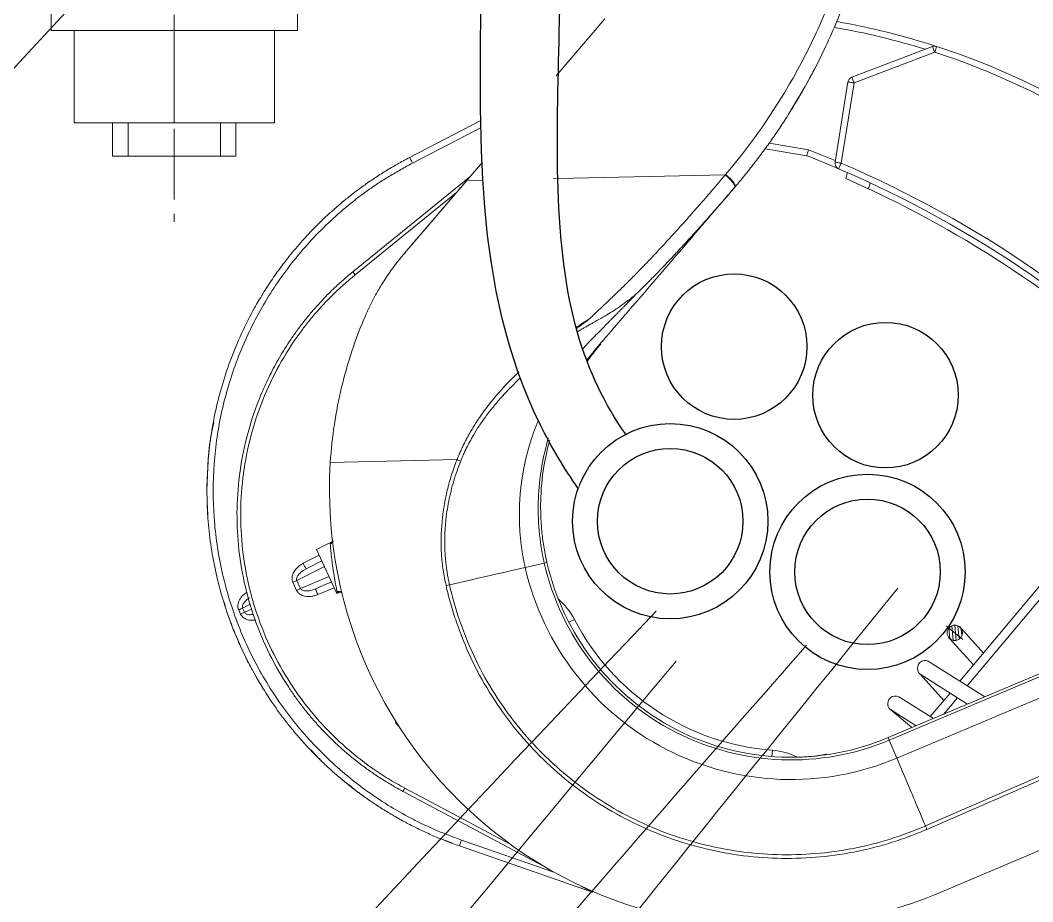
# Model space of a CAD drawing. Header units: millimetres. Extents: x 2174 to 9129, y 1758 to 2055.
# Drawn here: x 6692.28 to 6699.25, y 2020.04 to 2026.11 of the extents above; entities that cross this region are included whole.
import ezdxf

# ---------------------------------------------------------------- set-up
doc = ezdxf.new("R2010")
doc.units = ezdxf.units.MM
doc.set_wipeout_variables(frame=1)
doc.linetypes.add('CENTER2', pattern=[28.575, 19.05, -3.175, 3.175, -3.175])
doc.linetypes.add('gost5', pattern=[7, 5, -2, 0])
for name, color, linetype in [('Невидимая', 6, 'gost5'), ('тонкая', 4, 'Continuous'), ('штриховка', 6, 'Continuous')]:
    doc.layers.add(name, color=color, linetype=linetype)
doc.layers.add('обводка', color=5, linetype='Continuous', lineweight=50)
doc.layers.add('Оси', color=3, linetype='CENTER2', lineweight=25)

# ---------------------------------------------------------------- blocks, each defined once
blk = doc.blocks.new('A$C0333526B')
at = {"layer": 'обводка', "color": 0, "lineweight": 15, "ltscale": 0.5}
blk.add_line((-25.626, -27.697), (14.52, -71.026), dxfattribs=at)
blk = doc.blocks.new('A$C1167016C')
at = {"layer": 'штриховка', "lineweight": 15, "ltscale": 0.5}
h = blk.add_hatch(dxfattribs=at)
h.set_pattern_fill('LINE', color=256, scale=0.007737, angle=95, style=0)
h.set_pattern_definition([(95, (67.978994, -42.291913), (-0.024471076, -0.002140942), [])])
h.paths.add_polyline_path([(-5.1453, -7.3467), (-5.1565, -7.3343, 0.00417), (-5.1573, -7.3336), (-5.1971, -7.381), (-5.1489, -7.4215, 0.176327), (-5.1344, -7.3817, 0.151547)])
h.paths.add_polyline_path([(-5.1573, -7.3336, 0.409337), (-5.2437, -7.3419), (-5.1971, -7.381)])
h.paths.add_polyline_path([(-5.2437, -7.3419, 0.176327), (-5.2582, -7.3817, 0.217324), (-5.2369, -7.4284), (-5.1971, -7.381)])
h.paths.add_polyline_path([(-5.1971, -7.381), (-5.2369, -7.4284, 0.419107), (-5.1489, -7.4215)])
h.paths.add_polyline_path([(-3.0398, -6.9285), (-3.0802, -6.9766), (-3.0326, -7.0162, 0.179056), (-3.0177, -6.9759, 0.221695)])
h.paths.add_polyline_path([(-3.0398, -6.9285, 0.41922), (-3.1277, -6.9369), (-3.0802, -6.9766)])
h.paths.add_polyline_path([(-3.1277, -6.9369, 0.171932), (-3.1415, -6.9759, 0.151547), (-3.1306, -7.0109), (-3.1194, -7.0233), (-3.0802, -6.9766)])
h.paths.add_polyline_path([(-3.0802, -6.9766), (-3.1194, -7.0233, 0.411118), (-3.0326, -7.0162)])
at = {"color": 7, "linetype": 'Continuous', "lineweight": 15}
for p, q in [((-9.1196, -3.7476), (-8.0097, -2.4496)), ((-5.3752, -2.6705), (-6.0234, -2.9168)), ((-6.0058, -2.9631), (-5.3576, -2.7168)), ((-8.4231, -2.9247), (-8.4405, -2.9385)), ((-6.0547, -2.9552), (-6.159, -3.5996)), ((-6.1101, -3.6075), (-6.0058, -2.9631)), ((-6.5106, -3.1803), (-6.4535, -3.0797)), ((-8.7934, -3.1552), (-9.5783, -3.5623)), ((-6.4914, -3.144), (-6.5106, -3.1803)), ((-8.7707, -3.2001), (-9.5555, -3.6071)), ((-6.7206, -3.4924), (-6.3857, -3.548)), ((-6.3725, -3.5), (-6.6883, -3.4475)), ((-9.0942, -3.7179), (-10.035, -4.4811)), ((-7.0425, -3.7026), (-9.1196, -3.7476)), ((-7.0397, -3.6994), (-7.0425, -3.7026)), ((-6.0714, -3.7315), (-6.0594, -3.6834)), ((-6.0714, -3.7315), (-5.8895, -3.8139)), ((-9.6169, -4.3292), (-9.1196, -3.7476)), ((-6.9633, -3.7996), (-6.9633, -3.7996)), ((-5.8895, -3.8139), (-5.8765, -3.7661)), ((-9.1973, -5.9899), (-10.2156, -6.012)), ((-10.1977, -6.6464), (-10.327, -6.7123)), ((-10.3268, -6.7122), (-10.1626, -7.0642)), ((-10.4109, -6.8679), (-10.2842, -6.8034)), ((-8.4956, -6.8217), (-8.6491, -6.8567)), ((-8.4747, -6.8169), (-8.4956, -6.8217)), ((-10.4109, -6.8679), (-10.4282, -6.8788)), ((-10.4862, -7.0404), (-10.5165, -6.9754)), ((-10.4544, -7.0255), (-10.4846, -6.9606)), ((-10.2051, -6.973), (-10.3359, -7.0286)), ((-10.4544, -7.0255), (-10.4862, -7.0404)), ((-10.3555, -7.0348), (-10.3359, -7.0286)), ((-10.1628, -7.0643), (-10.1259, -7.0487)), ((-10.9363, -7.2314), (-10.9522, -7.1974)), ((-10.9044, -7.2166), (-10.9363, -7.2314)), ((-10.9044, -7.2166), (-10.9203, -7.1826)), ((-8.2987, -7.2966), (-8.254, -7.2734)), ((-4.0994, -7.5358), (-5.7312, -8.2235)), ((-5.7228, -8.2434), (-4.091, -7.5556)), ((-4.0299, -7.7006), (-5.6617, -8.3884)), ((-5.4322, -8.9328), (-3.8085, -8.2257)), ((-3.7962, -8.254), (-5.4201, -8.9605)), ((-10.31, -8.3892), (-10.3713, -8.3229)), ((-9.6313, -8.6556), (-8.5034, -9.2553)), ((-3.4519, -8.6823), (-5.333, -9.4752)), ((-9.3109, -9.0434), (-9.2337, -9.072)), ((-9.1782, -9.0935), (-8.1093, -9.4645)), ((-8.2009, -9.4162), (-8.1135, -9.4626))]:
    blk.add_line(p, q, dxfattribs=at)
at = {"color": 8, "linetype": 'Continuous', "lineweight": 15}
for p, q in [((-6.5043, -3.17), (-6.4013, -2.9913)), ((-9.2024, -3.8445), (-10.0162, -4.5047)), ((-10.4333, -6.8229), (-10.3055, -6.7578)), ((-10.4846, -6.9606), (-10.2635, -6.8479)), ((-10.2259, -6.9286), (-10.4544, -7.0255)), ((-10.1839, -7.0187), (-10.3159, -7.0747)), ((-10.9203, -7.1826), (-10.8572, -7.1504)), ((-10.8454, -7.1915), (-10.9044, -7.2166)), ((-9.6883, -8.0946), (-9.6924, -8.0965)), ((-9.6174, -8.629), (-8.77, -9.0796)), ((-9.1621, -9.0462), (-8.4189, -9.3041))]:
    blk.add_line(p, q, dxfattribs=at)
at = {"lineweight": 15, "ltscale": 0.5}
for p, q in [((-3.8039, -6.1567), (-5.1549, -7.7703)), ((-3.7447, -6.194), (-5.0957, -7.8076))]:
    blk.add_line(p, q, dxfattribs=at)
at = {"color": 0, "lineweight": 15, "ltscale": 0.5}
for p, q in [((-5.2345, -7.8653), (-5.3933, -8.055)), ((-5.1753, -7.9026), (-5.2874, -8.0365))]:
    blk.add_line(p, q, dxfattribs=at)
at = {"color": 0, "linetype": 'Continuous', "lineweight": 15}
for p, q in [((-5.7312, -8.2235), (-5.7228, -8.2434)), ((-5.6617, -8.3884), (-5.7228, -8.2434)), ((-6.6619, -8.3256), (-6.6657, -8.3757)), ((-6.2249, -8.356), (-6.3235, -8.3726))]:
    blk.add_line(p, q, dxfattribs=at)
at = {"color": 7, "linetype": 'Continuous', "lineweight": 15, "flags": 128}
for points in [[(-5.3752, -2.6705), (-5.3748, -2.6714), (-5.3738, -2.6741), (-5.3722, -2.6783), (-5.37, -2.6841), (-5.3673, -2.6911), (-5.3643, -2.6991), (-5.361, -2.7078), (-5.3576, -2.7168)], [(-5.3576, -2.7168), (-5.3546, -2.7076), (-5.3517, -2.6988), (-5.3491, -2.6906), (-5.3468, -2.6835), (-5.3449, -2.6777), (-5.3435, -2.6733), (-5.3426, -2.6706), (-5.3423, -2.6697)], [(-6.0234, -2.9168), (-6.023, -2.9177), (-6.022, -2.9203), (-6.0204, -2.9246), (-6.0182, -2.9304), (-6.0155, -2.9374), (-6.0125, -2.9454), (-6.0092, -2.9541), (-6.0058, -2.9631)], [(-6.0547, -2.9552), (-6.0537, -2.9553), (-6.0509, -2.9558), (-6.0464, -2.9565), (-6.0403, -2.9575), (-6.0329, -2.9587), (-6.0245, -2.9601), (-6.0153, -2.9615), (-6.0058, -2.9631)], [(-6.159, -3.5996), (-6.1581, -3.5997), (-6.1553, -3.6002), (-6.1508, -3.6009), (-6.1447, -3.6019), (-6.1373, -3.6031), (-6.1288, -3.6045), (-6.1196, -3.606), (-6.1101, -3.6075)], [(-6.1296, -3.653), (-6.1292, -3.6521), (-6.1281, -3.6496), (-6.1263, -3.6453), (-6.1239, -3.6397), (-6.1209, -3.6328), (-6.1176, -3.6249), (-6.1139, -3.6164), (-6.1101, -3.6075)]]:
    blk.add_lwpolyline(points, dxfattribs=at)
at = {"color": 7, "linetype": 'Continuous', "lineweight": 15}
for centre, radius, start, end in [((-7.1755, -8.3218), 5.8924, 72.80506, 80.12343), ((-7.1755, -8.3218), 5.9419, 72.02967, 80.01241), ((-5.3576, -2.7168), 0.0495, 72.02967, 110.80308), ((-7.1755, -8.3218), 5.9419, 43.55033, 72.02967), ((-7.1755, -8.3218), 5.8924, 43.55033, 72.02967), ((-6.0058, -2.9631), 0.0495, 110.80308, 170.80308), ((-9.6378, -11.8464), 8.9129, 66.82071, 68.60023), ((-9.6378, -11.8464), 8.9624, 67.1467, 68.63344), ((-6.1101, -3.6075), 0.0495, 170.80308, 246.82071), ((-9.6378, -11.8464), 8.9129, 44.06838, 66.82071), ((-9.6378, -11.8464), 8.9624, 44.06838, 66.82071), ((-9.6378, -11.8464), 8.8641, 46.5627, 64.98463), ((-6.7008, -6.2301), 3.5216, 176.44914, 292.85485), ((-11.7123, -7.4887), 1.4419, 25.50087, 27.49948), ((-6.5128, -6.3692), 2.0338, 192.85485, 292.85485), ((-6.5128, -6.3692), 2.0123, 192.85485, 292.85486), ((-6.5128, -6.3692), 2.1912, 192.85485, 292.85485), ((-8.7451, -7.5285), 0.5534, 27.44315, 49.29), ((-6.5128, -6.3692), 1.962, 207.44315, 265.64219), ((-7.2843, -9.711), 1.9921, 160.50387, 161.94208), ((-8.0994, -9.436), 0.0302, 241.9998, 250.86196), ((-7.9586, -9.5104), 0.1575, 160.78906, 163.05204)]:
    blk.add_arc(centre, radius, start, end, dxfattribs=at)
at = {"color": 0, "linetype": 'Continuous', "lineweight": 15}
blk.add_arc((-6.7039, -8.8773), 0.5534, 63.79533, 85.64219, dxfattribs=at)
at = {"color": 7, "linetype": 'Continuous', "lineweight": 15}
for points, knots in [([(-5.8566, -0.4953), (-5.8566, -0.7866), (-5.8823, -1.0761), (-5.9588, -1.5042), (-5.9905, -1.6458), (-6.0669, -1.9271), (-6.1116, -2.0671), (-6.2133, -2.3426), (-6.2702, -2.4777), (-6.3954, -2.7411), (-6.4637, -2.8698), (-6.685, -3.2456), (-6.8539, -3.4822), (-7.0397, -3.6994)], [0, 0, 0, 0, 0.25, 0.25, 0.375, 0.375, 0.5, 0.5, 0.625, 0.625, 0.75, 0.75, 1, 1, 1, 1]), ([(-5.756, -0.5301), (-5.7561, -0.5535), (-5.7563, -0.5993), (-5.7577, -0.6662), (-5.7598, -0.7299), (-5.7626, -0.7903), (-5.7659, -0.8473), (-5.7696, -0.9011), (-5.7736, -0.9515), (-5.7778, -0.9987), (-5.7821, -1.0425), (-5.7864, -1.0831), (-5.7952, -1.1596), (-5.8099, -1.2697), (-5.8511, -1.5215), (-5.9276, -1.8584), (-6.0661, -2.2878), (-6.237, -2.6923), (-6.3977, -2.9947), (-6.5179, -3.193), (-6.5879, -3.3021), (-6.6598, -3.408), (-6.7333, -3.5107), (-6.8084, -3.6101), (-6.8847, -3.7065), (-6.9372, -3.7687), (-6.9633, -3.7996)], [0, 0, 0, 0, 0.019914, 0.0389, 0.056958, 0.074087, 0.090287, 0.105559, 0.119902, 0.133317, 0.145803, 0.157361, 0.16799, 0.211241, 0.251737, 0.384642, 0.503785, 0.633058, 0.754346, 0.790999, 0.827132, 0.862743, 0.897835, 0.932408, 0.966462, 1, 1, 1, 1]), ([(-8.7934, -3.1552), (-8.7113, -3.1106), (-8.5767, -3.0375), (-8.4532, -2.9472), (-8.4051, -2.912)], [0, 0, 0, 0, 0.610467, 1, 1, 1, 1]), ([(-6.3233, -2.8496), (-6.3321, -2.8672), (-6.3448, -2.8926), (-6.3586, -2.9172), (-6.3628, -2.9248)], [0, 0, 0, 0, 0.693799, 1, 1, 1, 1]), ([(-6.3738, -2.9447), (-6.3892, -2.9729), (-6.4328, -3.0527), (-6.48, -3.1302), (-6.5106, -3.1803)], [0, 0, 0, 0, 0.352772, 1, 1, 1, 1]), ([(-8.7707, -3.2001), (-8.7767, -3.1884), (-8.7827, -3.1767), (-8.7911, -3.1601), (-8.7935, -3.1553), (-8.7934, -3.1552)], [0, 0, 0, 0, 0.5, 0.5, 1, 1, 1, 1]), ([(-6.5106, -3.1803), (-6.5106, -3.1803), (-6.5106, -3.1803), (-6.5106, -3.1802), (-6.5105, -3.1801), (-6.509, -3.1777), (-6.5071, -3.1746), (-6.5051, -3.1714), (-6.5044, -3.1703), (-6.5043, -3.17)], [0, 0, 0, 0, 0.000425, 0.003646, 0.01249, 0.045782, 0.68133, 0.912692, 1, 1, 1, 1]), ([(-9.1782, -9.0935), (-9.1956, -9.0874), (-9.2301, -9.0752), (-9.2814, -9.0558), (-9.3322, -9.0355), (-9.3824, -9.0145), (-9.4319, -8.9926), (-9.4809, -8.9699), (-9.5293, -8.9465), (-9.5771, -8.9223), (-9.6242, -8.8973), (-9.6707, -8.8717), (-9.7165, -8.8453), (-9.7617, -8.8182), (-9.8062, -8.7905), (-9.85, -8.7622), (-9.8932, -8.7332), (-9.9356, -8.7036), (-9.9774, -8.6734), (-10.0185, -8.6426), (-10.0589, -8.6113), (-10.0985, -8.5795), (-10.1375, -8.5471), (-10.1758, -8.5142), (-10.2133, -8.4808), (-10.2501, -8.447), (-10.2862, -8.4127), (-10.3215, -8.378), (-10.3561, -8.3428), (-10.39, -8.3073), (-10.4232, -8.2714), (-10.4556, -8.2351), (-10.4873, -8.1984), (-10.5183, -8.1614), (-10.5485, -8.1242), (-10.578, -8.0866), (-10.6852, -7.9455), (-10.8504, -7.6874), (-11.0291, -7.2929), (-11.1488, -6.8815), (-11.2087, -6.4637), (-11.2103, -6.0406), (-11.1518, -5.6131), (-11.0273, -5.182), (-10.8904, -4.8856), (-10.792, -4.7136), (-10.7577, -4.6568), (-10.7209, -4.5985), (-10.6813, -4.539), (-10.6389, -4.4785), (-10.5934, -4.4169), (-10.5448, -4.3545), (-10.4929, -4.2915), (-10.4377, -4.228), (-10.3789, -4.1642), (-10.3166, -4.1003), (-10.2505, -4.0366), (-10.1806, -3.9732), (-10.1067, -3.9105), (-10.0289, -3.8485), (-9.9471, -3.7877), (-9.8611, -3.7283), (-9.7709, -3.6706), (-9.6766, -3.6146), (-9.6113, -3.5798), (-9.5783, -3.5623)], [0, 0, 0, 0, 0.007838, 0.015645, 0.02342, 0.031164, 0.038876, 0.046557, 0.054206, 0.061824, 0.069411, 0.076965, 0.084489, 0.091981, 0.099441, 0.10687, 0.114267, 0.121633, 0.128968, 0.136271, 0.143542, 0.150783, 0.157991, 0.165168, 0.172314, 0.179428, 0.186511, 0.193562, 0.200581, 0.20757, 0.214526, 0.221451, 0.228345, 0.235207, 0.242038, 0.248838, 0.255605, 0.317687, 0.379109, 0.439872, 0.499974, 0.55873, 0.619921, 0.683547, 0.749608, 0.758687, 0.768129, 0.777932, 0.788098, 0.798626, 0.809516, 0.820768, 0.832382, 0.844359, 0.856697, 0.869398, 0.882461, 0.895886, 0.909673, 0.923822, 0.938333, 0.953207, 0.968442, 0.98404, 1, 1, 1, 1]), ([(-9.5783, -3.5623), (-9.5784, -3.5623), (-9.576, -3.5672), (-9.5676, -3.5838), (-9.5616, -3.5954), (-9.5555, -3.6071)], [0, 0, 0, 0, 0.5, 0.5, 1, 1, 1, 1]), ([(-6.3857, -3.548), (-6.3857, -3.548), (-6.3843, -3.5428), (-6.3794, -3.5251), (-6.3759, -3.5125), (-6.3725, -3.5)], [0, 0, 0, 0, 0.5, 0.5, 1, 1, 1, 1]), ([(-9.5555, -3.6071), (-9.5866, -3.6244), (-9.6486, -3.6591), (-9.741, -3.7126), (-9.832, -3.7693), (-10.0091, -3.892), (-10.2597, -4.1004), (-10.5495, -4.425), (-10.7888, -4.7881), (-10.9722, -5.1809), (-11.0967, -5.5953), (-11.1597, -6.0235), (-11.16, -6.4568), (-11.0974, -6.8856), (-10.9732, -7.3007), (-10.7902, -7.6934), (-10.5523, -8.0552), (-10.313, -8.3241), (-10.101, -8.5159), (-9.9322, -8.6475), (-9.754, -8.7669), (-9.587, -8.8625), (-9.4571, -8.9266), (-9.3567, -8.9715), (-9.2656, -9.0077), (-9.1967, -9.0333), (-9.1621, -9.0462)], [0, 0, 0, 0, 0.015422, 0.030864, 0.046358, 0.061953, 0.124425, 0.187345, 0.250249, 0.312619, 0.374948, 0.437451, 0.49994, 0.562445, 0.624949, 0.687447, 0.749914, 0.812328, 0.84317, 0.873951, 0.905179, 0.936269, 0.957449, 0.968053, 0.984005, 1, 1, 1, 1]), ([(-8.1365, -4.8622), (-8.1243, -4.8506), (-8.0999, -4.8275), (-8.0633, -4.7928), (-8.0265, -4.7583), (-7.9991, -4.7322), (-7.9809, -4.7148), (-7.9685, -4.7034), (-7.9473, -4.6831), (-7.9168, -4.6543), (-7.8803, -4.6196), (-7.8331, -4.5721), (-7.7739, -4.5129), (-7.7039, -4.4412), (-7.6345, -4.369), (-7.5546, -4.2841), (-7.4633, -4.1852), (-7.3603, -4.0707), (-7.2556, -3.9518), (-7.1491, -3.8287), (-7.0784, -3.7451), (-7.0425, -3.7026)], [0, 0, 0, 0, 0.031255, 0.062482, 0.093808, 0.124981, 0.132768, 0.140622, 0.156259, 0.187502, 0.218824, 0.250019, 0.312471, 0.375024, 0.437343, 0.499998, 0.593726, 0.690573, 0.790557, 0.893694, 1, 1, 1, 1]), ([(-7.0425, -3.7026), (-7.0322, -3.7103), (-7.0209, -3.7198), (-6.9992, -3.7405), (-6.9889, -3.7517), (-6.9732, -3.7723), (-6.9679, -3.7815), (-6.9632, -3.7955), (-6.9637, -3.8002), (-6.966, -3.8029)], [0, 0, 0, 0, 0.25, 0.25, 0.5, 0.5, 0.75, 0.75, 1, 1, 1, 1]), ([(-6.9633, -3.7996), (-6.961, -3.7969), (-6.9604, -3.7922), (-6.9651, -3.7783), (-6.9705, -3.7691), (-6.9862, -3.7485), (-6.9965, -3.7373), (-7.0182, -3.7165), (-7.0295, -3.7071), (-7.0397, -3.6994)], [0, 0, 0, 0, 0.25, 0.25, 0.5, 0.5, 0.75, 0.75, 1, 1, 1, 1]), ([(-9.1196, -3.7476), (-9.1423, -3.7742), (-9.1881, -3.8277), (-9.2576, -3.909), (-9.3284, -3.9918), (-9.4006, -4.0762), (-9.4741, -4.1622), (-9.549, -4.2498), (-9.5994, -4.3088), (-9.6248, -4.3385)], [0, 0, 0, 0, 0.135939, 0.274182, 0.414732, 0.557588, 0.702751, 0.850221, 1, 1, 1, 1]), ([(-6.9633, -3.7996), (-7.1044, -3.9647), (-7.3152, -4.2104), (-7.5759, -4.5133), (-7.7262, -4.6877), (-7.8291, -4.807), (-7.8989, -4.8881), (-7.9497, -4.9469), (-7.9885, -4.9919), (-8.0198, -5.0282), (-8.0472, -5.0599), (-8.0742, -5.0913), (-8.1024, -5.1258), (-8.136, -5.1688), (-8.1809, -5.2298), (-8.244, -5.324), (-8.3231, -5.4612), (-8.4058, -5.6404), (-8.4757, -5.847), (-8.5241, -6.069), (-8.5572, -6.396), (-8.5345, -6.6503), (-8.4956, -6.8217)], [0, 0, 0, 0, 0.184331, 0.274062, 0.337782, 0.378717, 0.407083, 0.428072, 0.444335, 0.457152, 0.468532, 0.479731, 0.492085, 0.506079, 0.525803, 0.556014, 0.601766, 0.659323, 0.722491, 0.785697, 0.851034, 1, 1, 1, 1]), ([(-7.7613, -4.664), (-7.7408, -4.6438), (-7.7056, -4.6091), (-7.636, -4.5391), (-7.5678, -4.4693), (-7.495, -4.3932), (-7.4411, -4.3359), (-7.3932, -4.2845), (-7.3295, -4.2154), (-7.2508, -4.1287), (-7.154, -4.0197), (-7.0763, -3.9309), (-7.0222, -3.8683), (-6.9908, -3.8318), (-6.9751, -3.8135), (-6.966, -3.8029)], [0, 0, 0, 0, 0.072995, 0.125176, 0.25034, 0.320966, 0.393014, 0.450251, 0.500022, 0.633008, 0.750242, 0.875153, 0.937475, 0.9635, 1, 1, 1, 1]), ([(-9.9339, -4.8342), (-9.9279, -4.8206), (-9.9157, -4.7929), (-9.8959, -4.7512), (-9.8746, -4.7087), (-9.8515, -4.6655), (-9.8266, -4.6216), (-9.7987, -4.5753), (-9.7661, -4.5246), (-9.7267, -4.4675), (-9.6795, -4.4041), (-9.6437, -4.3612), (-9.6248, -4.3385)], [0, 0, 0, 0, 0.075943, 0.154397, 0.235364, 0.318845, 0.404841, 0.493353, 0.595243, 0.713648, 0.848567, 1, 1, 1, 1]), ([(-9.6313, -8.6556), (-9.6466, -8.6474), (-9.677, -8.631), (-9.7218, -8.6053), (-9.7659, -8.5788), (-9.8091, -8.5517), (-9.8516, -8.5238), (-9.8932, -8.4953), (-9.9341, -8.4661), (-9.9741, -8.4362), (-10.0133, -8.4058), (-10.0516, -8.3748), (-10.0891, -8.3432), (-10.1258, -8.3111), (-10.1616, -8.2785), (-10.1966, -8.2454), (-10.2307, -8.2118), (-10.264, -8.1779), (-10.2964, -8.1435), (-10.328, -8.1087), (-10.3587, -8.0736), (-10.3886, -8.0381), (-10.4177, -8.0023), (-10.4459, -7.9663), (-10.4733, -7.9299), (-10.4998, -7.8933), (-10.5255, -7.8565), (-10.5996, -7.7464), (-10.7095, -7.5551), (-10.829, -7.2718), (-10.9127, -6.978), (-10.9598, -6.6799), (-10.9711, -6.3787), (-10.9463, -6.0749), (-10.8828, -5.7682), (-10.806, -5.544), (-10.7431, -5.399), (-10.7101, -5.3288), (-10.674, -5.2577), (-10.6346, -5.1861), (-10.5918, -5.114), (-10.5455, -5.0417), (-10.4955, -4.9693), (-10.4418, -4.897), (-10.3842, -4.8251), (-10.3226, -4.7539), (-10.257, -4.6834), (-10.1872, -4.6142), (-10.1133, -4.5462), (-10.0613, -4.5029), (-10.035, -4.4811)], [0, 0, 0, 0, 0.0104825, 0.0209056, 0.0312695, 0.041574, 0.0518193, 0.0620053, 0.072132, 0.0821994, 0.0922075, 0.1021563, 0.1120459, 0.1218761, 0.1316471, 0.1413587, 0.1510111, 0.1606042, 0.1701379, 0.1796124, 0.1890276, 0.1983835, 0.2076802, 0.2169175, 0.2260955, 0.2352143, 0.2442737, 0.2532739, 0.3155337, 0.3774022, 0.4388795, 0.4999656, 0.5595803, 0.620904, 0.6839365, 0.7486779, 0.7639118, 0.7795639, 0.795634, 0.8121223, 0.8290287, 0.8463531, 0.8640957, 0.8822563, 0.9008351, 0.9198319, 0.9392468, 0.9590798, 0.9793309, 1, 1, 1, 1]), ([(-10.0162, -4.5047), (-10.0385, -4.5239), (-10.0766, -4.557), (-10.1343, -4.6081), (-10.1868, -4.6568), (-10.2467, -4.7162), (-10.3089, -4.7836), (-10.375, -4.8612), (-10.4804, -4.9956), (-10.6128, -5.1962), (-10.7488, -5.4726), (-10.85, -5.7629), (-10.9141, -6.0626), (-10.9414, -6.368), (-10.9305, -6.6744), (-10.8825, -6.9774), (-10.7972, -7.2721), (-10.6766, -7.5542), (-10.5221, -7.819), (-10.3367, -8.0629), (-10.1224, -8.2819), (-9.9227, -8.4419), (-9.7729, -8.5401), (-9.685, -8.5924), (-9.6399, -8.6168), (-9.6174, -8.629)], [0, 0, 0, 0, 0.018021, 0.030905, 0.047235, 0.061896, 0.08258, 0.103388, 0.124356, 0.187185, 0.250216, 0.312613, 0.375073, 0.437513, 0.499977, 0.562479, 0.62495, 0.687461, 0.74999, 0.812276, 0.874643, 0.937325, 0.968602, 0.98428, 1, 1, 1, 1]), ([(-10.035, -4.4811), (-10.0351, -4.4812), (-10.0331, -4.4837), (-10.0261, -4.4924), (-10.0212, -4.4985), (-10.0162, -4.5047)], [0, 0, 0, 0, 0.5, 0.5, 1, 1, 1, 1]), ([(-8.6998, -5.3444), (-8.6962, -5.3407), (-8.6873, -5.3317), (-8.6742, -5.3183), (-8.66, -5.3041), (-8.6414, -5.2859), (-8.6187, -5.2641), (-8.5636, -5.2128), (-8.4971, -5.1556), (-8.4183, -5.0938), (-8.3553, -5.0474), (-8.2943, -5.0051), (-8.2441, -4.9721), (-8.2088, -4.9502), (-8.1844, -4.9354), (-8.1589, -4.9214), (-8.1326, -4.9066), (-8.0927, -4.8842), (-8.0409, -4.8548), (-7.9782, -4.8178), (-7.9175, -4.7795), (-7.8684, -4.746), (-7.8308, -4.7183), (-7.8076, -4.7004), (-7.79, -4.6864), (-7.7791, -4.6775), (-7.7708, -4.6707), (-7.766, -4.6666), (-7.7628, -4.664), (-7.7615, -4.663), (-7.7606, -4.6623), (-7.76, -4.662), (-7.7604, -4.6627), (-7.7609, -4.6635), (-7.7613, -4.6641)], [0, 0, 0, 0, 0.012733, 0.031588, 0.046781, 0.062932, 0.09652, 0.125547, 0.250756, 0.31551, 0.375941, 0.446176, 0.501169, 0.526128, 0.550394, 0.57274, 0.599546, 0.626437, 0.688887, 0.751622, 0.814423, 0.876825, 0.909124, 0.939432, 0.956247, 0.970737, 0.978652, 0.986765, 0.989024, 0.990721, 0.992244, 0.993694, 0.996163, 1, 1, 1, 1]), ([(-8.6491, -6.8567), (-8.6519, -6.844), (-8.6575, -6.8188), (-8.6648, -6.7809), (-8.6714, -6.7431), (-8.6771, -6.7056), (-8.6821, -6.6682), (-8.6863, -6.631), (-8.6898, -6.5941), (-8.6925, -6.5573), (-8.6945, -6.5209), (-8.6958, -6.4847), (-8.6964, -6.4488), (-8.6963, -6.4132), (-8.6957, -6.3779), (-8.6943, -6.343), (-8.6924, -6.3084), (-8.6899, -6.2741), (-8.6868, -6.2402), (-8.6832, -6.2066), (-8.6791, -6.1735), (-8.6744, -6.1407), (-8.6692, -6.1083), (-8.6635, -6.0763), (-8.6574, -6.0446), (-8.6508, -6.0134), (-8.6439, -5.9827), (-8.6364, -5.9523), (-8.6286, -5.9223), (-8.6205, -5.8928), (-8.6119, -5.8637), (-8.603, -5.835), (-8.5938, -5.8067), (-8.5843, -5.7789), (-8.5745, -5.7515), (-8.5644, -5.7246), (-8.554, -5.6981), (-8.5434, -5.672), (-8.5325, -5.6463), (-8.5214, -5.6211), (-8.5101, -5.5963), (-8.4986, -5.572), (-8.4869, -5.548), (-8.4751, -5.5245), (-8.4631, -5.5015), (-8.4509, -5.4788), (-8.4387, -5.4566), (-8.4262, -5.4348), (-8.4137, -5.4134), (-8.4011, -5.3924), (-8.3884, -5.3718), (-8.3756, -5.3517), (-8.3628, -5.3319), (-8.3499, -5.3125), (-8.337, -5.2936), (-8.324, -5.275), (-8.311, -5.2568), (-8.298, -5.239), (-8.285, -5.2215), (-8.272, -5.2045), (-8.259, -5.1878), (-8.246, -5.1715), (-8.233, -5.1555), (-8.2201, -5.1399), (-8.2072, -5.1247), (-8.1944, -5.1097), (-8.1816, -5.0952), (-8.1689, -5.081), (-8.1563, -5.0671), (-8.1437, -5.0535), (-8.1312, -5.0403), (-8.1188, -5.0273), (-8.1067, -5.0149), (-8.0948, -5.0029), (-8.0832, -4.9912), (-8.0718, -4.9797), (-8.0607, -4.9685), (-8.0497, -4.9574), (-8.039, -4.9465), (-8.0284, -4.9358), (-8.018, -4.9253), (-8.0079, -4.915), (-7.9979, -4.9049), (-7.9881, -4.895), (-7.9785, -4.8853), (-7.9691, -4.8757), (-7.9599, -4.8664), (-7.9508, -4.8573), (-7.942, -4.8483), (-7.9334, -4.8395), (-7.9249, -4.831), (-7.9167, -4.8226), (-7.9086, -4.8144), (-7.9008, -4.8064), (-7.8931, -4.7987), (-7.8857, -4.7911), (-7.8784, -4.7836), (-7.8713, -4.7764), (-7.8644, -4.7694), (-7.8577, -4.7626), (-7.8512, -4.756), (-7.8449, -4.7495), (-7.8388, -4.7433), (-7.8328, -4.7372), (-7.8271, -4.7314), (-7.8215, -4.7257), (-7.8162, -4.7202), (-7.811, -4.715), (-7.8061, -4.7099), (-7.8013, -4.705), (-7.7967, -4.7003), (-7.7923, -4.6958), (-7.7881, -4.6915), (-7.7841, -4.6874), (-7.7803, -4.6835), (-7.7766, -4.6798), (-7.7732, -4.6763), (-7.77, -4.6729), (-7.7669, -4.6698), (-7.764, -4.6669), (-7.7622, -4.665), (-7.7613, -4.664)], [0, 0, 0, 0, 0.014787, 0.029462, 0.044031, 0.058496, 0.07286, 0.087125, 0.101294, 0.115367, 0.129347, 0.143234, 0.157029, 0.170732, 0.184343, 0.197864, 0.211293, 0.22463, 0.237876, 0.25103, 0.264092, 0.277062, 0.289937, 0.302719, 0.315405, 0.327996, 0.340491, 0.352888, 0.365187, 0.377387, 0.389487, 0.401486, 0.413383, 0.425177, 0.436868, 0.448453, 0.459933, 0.471307, 0.482573, 0.49373, 0.504779, 0.515717, 0.526544, 0.53726, 0.547863, 0.558352, 0.568728, 0.578989, 0.589135, 0.599166, 0.609081, 0.618879, 0.62856, 0.638124, 0.647569, 0.656896, 0.666102, 0.675188, 0.684153, 0.692996, 0.701719, 0.710321, 0.718804, 0.72717, 0.735417, 0.743544, 0.751545, 0.759417, 0.76716, 0.77479, 0.782323, 0.78973, 0.796938, 0.803927, 0.81075, 0.817446, 0.824024, 0.830488, 0.836839, 0.843073, 0.849192, 0.855195, 0.861082, 0.866854, 0.872511, 0.878053, 0.883479, 0.88879, 0.893985, 0.899066, 0.904031, 0.908881, 0.913616, 0.918237, 0.922742, 0.927133, 0.93141, 0.935572, 0.93962, 0.943553, 0.947373, 0.951079, 0.954671, 0.958149, 0.961513, 0.964765, 0.967903, 0.970927, 0.973839, 0.976638, 0.979324, 0.981897, 0.984357, 0.986705, 0.988941, 0.991064, 0.993076, 0.994975, 0.996762, 0.998437, 1, 1, 1, 1]), ([(-10.2156, -6.012), (-10.2028, -5.8058), (-10.1723, -5.6048), (-10.0781, -5.2124), (-10.0145, -5.0209), (-9.9339, -4.8342)], [0, 0, 0, 0, 0.5, 0.5, 1, 1, 1, 1]), ([(-9.1973, -5.9899), (-9.1926, -5.9781), (-9.1831, -5.9543), (-9.1677, -5.9189), (-9.1513, -5.8836), (-9.1339, -5.8485), (-9.1156, -5.8135), (-9.0962, -5.7786), (-9.0759, -5.7439), (-9.0546, -5.7093), (-9.0323, -5.6748), (-8.9809, -5.5992), (-8.8926, -5.4844), (-8.7805, -5.3629), (-8.6822, -5.2683), (-8.6031, -5.1978), (-8.5192, -5.1284), (-8.4306, -5.06), (-8.3371, -4.9927), (-8.2389, -4.9263), (-8.171, -4.8838), (-8.1365, -4.8622)], [0, 0, 0, 0, 0.024259, 0.048689, 0.073304, 0.098119, 0.123149, 0.148408, 0.173909, 0.199665, 0.22569, 0.251996, 0.373508, 0.500873, 0.566307, 0.633557, 0.702715, 0.773865, 0.847083, 0.922439, 1, 1, 1, 1]), ([(-8.6998, -5.3444), (-8.6971, -5.3417), (-8.6918, -5.3363), (-8.6814, -5.3255), (-8.6631, -5.3071), (-8.6423, -5.2862), (-8.621, -5.2658), (-8.5999, -5.2452), (-8.5746, -5.2214), (-8.5418, -5.1912), (-8.5133, -5.1654), (-8.489, -5.1439), (-8.4719, -5.129), (-8.4554, -5.1146), (-8.4407, -5.1021), (-8.4287, -5.0919), (-8.4211, -5.0855), (-8.4151, -5.0804), (-8.4106, -5.0767), (-8.406, -5.0729), (-8.3969, -5.0648), (-8.3824, -5.0531), (-8.3451, -5.022), (-8.3037, -4.989), (-8.2597, -4.955), (-8.2344, -4.9359), (-8.2066, -4.9149), (-8.1807, -4.8963), (-8.1553, -4.8772), (-8.1428, -4.8673), (-8.1365, -4.8622)], [0, 0, 0, 0, 0.015324, 0.030507, 0.060404, 0.119932, 0.14951, 0.179339, 0.238856, 0.289876, 0.359259, 0.394162, 0.420509, 0.45092, 0.482715, 0.498404, 0.51442, 0.522868, 0.530548, 0.537932, 0.546758, 0.57982, 0.613245, 0.743236, 0.793796, 0.838172, 0.87141, 0.935064, 0.967245, 1, 1, 1, 1]), ([(-8.0422, -5.0614), (-8.044, -5.0635), (-8.0471, -5.0671), (-8.0511, -5.0719), (-8.0549, -5.0764), (-8.0586, -5.0809), (-8.0629, -5.086), (-8.0667, -5.0906), (-8.0706, -5.0954), (-8.077, -5.1032), (-8.0888, -5.1178), (-8.1027, -5.1356), (-8.1195, -5.1575), (-8.1398, -5.1848), (-8.168, -5.2243), (-8.1975, -5.2682), (-8.2356, -5.3284), (-8.2982, -5.4359), (-8.3803, -5.6075), (-8.4544, -5.824), (-8.507, -6.0641), (-8.5264, -6.2719), (-8.525, -6.4316), (-8.5201, -6.5154), (-8.5126, -6.5991), (-8.5018, -6.6796), (-8.4896, -6.7463), (-8.484, -6.7741), (-8.4819, -6.7841), (-8.4802, -6.7919), (-8.4786, -6.7995), (-8.4771, -6.806), (-8.4759, -6.8115), (-8.4751, -6.8149), (-8.4747, -6.8169)], [0, 0, 0, 0, 0.004468, 0.007855, 0.010555, 0.015755, 0.019057, 0.023573, 0.02778, 0.031377, 0.043084, 0.062654, 0.073188, 0.093921, 0.125184, 0.16096, 0.187718, 0.250239, 0.3742, 0.500161, 0.610163, 0.750076, 0.812599, 0.848032, 0.875133, 0.937645, 0.968875, 0.97667, 0.980576, 0.984581, 0.988516, 0.992273, 0.995441, 1, 1, 1, 1]), ([(-9.1678, -6.0016), (-9.1626, -5.989), (-9.1526, -5.9644), (-9.1367, -5.9291), (-9.1177, -5.8894), (-9.0943, -5.8443), (-9.0611, -5.7855), (-9.0199, -5.7193), (-8.9675, -5.6437), (-8.9082, -5.5665), (-8.8454, -5.4934), (-8.7761, -5.4191), (-8.7278, -5.3718), (-8.6998, -5.3444)], [0, 0, 0, 0, 0.050339, 0.097851, 0.142556, 0.212111, 0.285291, 0.391377, 0.499337, 0.624504, 0.750329, 0.855038, 1, 1, 1, 1]), ([(-11.1992, -6.0352), (-11.1989, -6.0271), (-11.1959, -5.9448), (-11.1832, -5.8295), (-11.1596, -5.7248), (-11.1524, -5.6926)], [0, 0, 0, 0, 0.070034, 0.714143, 1, 1, 1, 1]), ([(-9.2853, -7.002), (-9.2894, -6.9812), (-9.2975, -6.9395), (-9.3124, -6.8553), (-9.328, -6.7052), (-9.3242, -6.4894), (-9.2883, -6.2769), (-9.2479, -6.1325), (-9.2206, -6.0507), (-9.2051, -6.0102), (-9.1973, -5.9899)], [0, 0, 0, 0, 0.06174, 0.123651, 0.248858, 0.500484, 0.7491, 0.873835, 0.936703, 1, 1, 1, 1]), ([(-9.2574, -6.9955), (-9.2601, -6.9831), (-9.2656, -6.9582), (-9.2727, -6.9205), (-9.2789, -6.8826), (-9.2841, -6.8443), (-9.2884, -6.8059), (-9.2917, -6.7671), (-9.2941, -6.7282), (-9.2956, -6.6891), (-9.2961, -6.6498), (-9.2956, -6.6104), (-9.2942, -6.5709), (-9.2918, -6.5313), (-9.2872, -6.4769), (-9.2788, -6.4079), (-9.2645, -6.3247), (-9.2462, -6.2423), (-9.2239, -6.1608), (-9.1981, -6.0804), (-9.1779, -6.0279), (-9.1678, -6.0016)], [0, 0, 0, 0, 0.037671, 0.07548, 0.113427, 0.151513, 0.189737, 0.228098, 0.266596, 0.305228, 0.343993, 0.382887, 0.421907, 0.46105, 0.500314, 0.583494, 0.666763, 0.750087, 0.833428, 0.916747, 1, 1, 1, 1]), ([(-11.1993, -6.4452), (-11.2034, -6.3766), (-11.2107, -6.2529), (-11.2038, -6.1291), (-11.2007, -6.074)], [0, 0, 0, 0, 0.554428, 1, 1, 1, 1]), ([(-10.1986, -6.6385), (-10.198, -6.644), (-10.1991, -6.6502), (-10.2053, -6.6608), (-10.2103, -6.6651), (-10.2156, -6.6675)], [0, 0, 0, 0, 0.5, 0.5, 1, 1, 1, 1]), ([(-10.2156, -6.6675), (-10.2145, -6.6821), (-10.2124, -6.7094), (-10.2082, -6.7519), (-10.2073, -6.7609), (-10.2052, -6.78), (-10.204, -6.7903), (-10.2016, -6.8104), (-10.2003, -6.8206), (-10.1978, -6.8404), (-10.1964, -6.8503), (-10.1921, -6.8809), (-10.1889, -6.9015), (-10.1839, -6.932), (-10.1822, -6.9419), (-10.1789, -6.9608), (-10.1773, -6.9696), (-10.1726, -6.9949), (-10.1696, -7.0101), (-10.1645, -7.035), (-10.1624, -7.0448), (-10.161, -7.0515)], [0, 0, 0, 0, 0.25, 0.25, 0.3125, 0.3125, 0.375, 0.375, 0.4375, 0.4375, 0.5, 0.5, 0.625, 0.625, 0.6875, 0.6875, 0.75, 0.75, 0.875, 0.875, 1, 1, 1, 1]), ([(-10.5165, -6.9754), (-10.5179, -6.972), (-10.5208, -6.965), (-10.5238, -6.9498), (-10.5232, -6.925), (-10.5088, -6.8865), (-10.4819, -6.8555), (-10.4572, -6.8369), (-10.4439, -6.8286), (-10.437, -6.8249), (-10.4333, -6.8229)], [0, 0, 0, 0, 0.059168, 0.1188041, 0.2434137, 0.4455944, 0.7537401, 0.8763558, 0.9334425, 1, 1, 1, 1]), ([(-10.5165, -6.9754), (-10.5107, -6.9728), (-10.5048, -6.97), (-10.4937, -6.9648), (-10.4887, -6.9625), (-10.4846, -6.9606)], [0, 0, 0, 0, 0.5, 0.5, 1, 1, 1, 1]), ([(-5.4322, -8.9328), (-5.5236, -8.9727), (-5.6191, -9.0083), (-5.8139, -9.0691), (-5.9129, -9.0941), (-6.1135, -9.1331), (-6.2154, -9.147), (-6.42, -9.1637), (-6.5223, -9.1664), (-6.8278, -9.1577), (-7.0312, -9.1293), (-7.4266, -9.029), (-7.6187, -8.9569), (-7.9831, -8.7726), (-8.1542, -8.6607), (-8.39, -8.4667), (-8.465, -8.3978), (-8.6073, -8.2518), (-8.6749, -8.1744), (-8.8018, -8.0116), (-8.8608, -7.9266), (-8.9681, -7.7519), (-9.0166, -7.6619), (-9.1469, -7.3848), (-9.2134, -7.1913), (-9.2574, -6.9955)], [0, 0, 0, 0, 0.0625, 0.0625, 0.125, 0.125, 0.1875, 0.1875, 0.25, 0.25, 0.375, 0.375, 0.5, 0.5, 0.625, 0.625, 0.6875, 0.6875, 0.75, 0.75, 0.8125, 0.8125, 0.875, 0.875, 1, 1, 1, 1]), ([(-10.3159, -7.0747), (-10.3244, -7.0779), (-10.3372, -7.0828), (-10.3549, -7.0869), (-10.3724, -7.0898), (-10.3941, -7.091), (-10.4188, -7.0883), (-10.4411, -7.0819), (-10.4584, -7.0726), (-10.4709, -7.0623), (-10.4799, -7.0521), (-10.4841, -7.0443), (-10.4862, -7.0404)], [0, 0, 0, 0, 0.143325, 0.215125, 0.28572, 0.423486, 0.554499, 0.675348, 0.788201, 0.860302, 0.930187, 1, 1, 1, 1]), ([(-10.3359, -7.0286), (-10.3358, -7.0285), (-10.3336, -7.0335), (-10.3262, -7.0506), (-10.321, -7.0626), (-10.3159, -7.0747)], [0, 0, 0, 0, 0.5, 0.5, 1, 1, 1, 1]), ([(-10.161, -7.0515), (-10.1575, -7.0501), (-10.1533, -7.0492), (-10.1446, -7.0492), (-10.14, -7.0502), (-10.1319, -7.054), (-10.1283, -7.0569), (-10.1231, -7.0634), (-10.1215, -7.067), (-10.1206, -7.0705)], [0, 0, 0, 0, 0.25, 0.25, 0.5, 0.5, 0.75, 0.75, 1, 1, 1, 1]), ([(-10.1233, -7.0553), (-10.1235, -7.0577), (-10.1239, -7.0624), (-10.123, -7.0642), (-10.1225, -7.0651)], [0, 0, 0, 0, 0.5189845, 1, 1, 1, 1]), ([(-5.4201, -8.9605), (-5.4436, -8.9703), (-5.4906, -8.99), (-5.5618, -9.018), (-5.6342, -9.0437), (-5.7321, -9.0757), (-5.8562, -9.1106), (-6.058, -9.1556), (-6.3145, -9.1905), (-6.6247, -9.1987), (-6.9334, -9.1728), (-7.2372, -9.113), (-7.5329, -9.0204), (-7.8162, -8.8957), (-8.0843, -8.7411), (-8.3335, -8.5577), (-8.5616, -8.3481), (-8.7656, -8.1139), (-8.943, -7.8584), (-9.0906, -7.5851), (-9.1876, -7.346), (-9.2413, -7.1747), (-9.2643, -7.0895), (-9.2765, -7.0402), (-9.2822, -7.0154), (-9.2853, -7.002)], [0, 0, 0, 0, 0.015437, 0.030905, 0.04643, 0.062026, 0.0934, 0.124623, 0.18743, 0.250069, 0.312513, 0.375039, 0.437543, 0.500101, 0.562463, 0.624905, 0.687454, 0.750057, 0.812927, 0.875758, 0.938132, 0.969144, 0.984593, 0.991662, 1, 1, 1, 1]), ([(-11.0225, -7.2802), (-11.0334, -7.2516), (-11.0519, -7.203), (-11.0644, -7.1526), (-11.0695, -7.1318)], [0, 0, 0, 0, 0.5881637, 1, 1, 1, 1]), ([(-10.9522, -7.1974), (-10.9464, -7.1947), (-10.9404, -7.1919), (-10.9294, -7.1868), (-10.9244, -7.1845), (-10.9203, -7.1826)], [0, 0, 0, 0, 0.5, 0.5, 1, 1, 1, 1]), ([(-10.8447, -7.6749), (-10.8489, -7.6675), (-10.8749, -7.6213), (-10.9167, -7.5353), (-10.9689, -7.4188), (-11.0023, -7.3376), (-11.0173, -7.295), (-11.0187, -7.2909)], [0, 0, 0, 0, 0.060349, 0.376618, 0.67931, 0.968427, 1, 1, 1, 1]), ([(-10.7541, -7.8287), (-10.766, -7.8107), (-10.796, -7.7656), (-10.8215, -7.7178), (-10.8368, -7.6891)], [0, 0, 0, 0, 0.399996, 1, 1, 1, 1]), ([(-10.31, -8.3892), (-10.3078, -8.3912), (-10.3044, -8.3942), (-10.3002, -8.3954), (-10.2987, -8.3959)], [0, 0, 0, 0, 0.655008, 1, 1, 1, 1]), ([(-10.2961, -8.3984), (-10.2972, -8.3981), (-10.2998, -8.3974), (-10.3034, -8.3953), (-10.3054, -8.3936), (-10.3064, -8.3927)], [0, 0, 0, 0, 0.230515, 0.602324, 1, 1, 1, 1]), ([(-10.256, -8.4413), (-10.2629, -8.4348), (-10.2768, -8.4216), (-10.2942, -8.4047), (-10.3037, -8.3954), (-10.306, -8.3932), (-10.3062, -8.393)], [0, 0, 0, 0, 0.3177666, 0.6428632, 0.9703082, 1, 1, 1, 1]), ([(-10.256, -8.4413), (-10.256, -8.4413), (-10.2559, -8.4413), (-10.256, -8.4412), (-10.2561, -8.4412)], [0, 0, 0, 0, 0.607977, 1, 1, 1, 1]), ([(-5.4322, -8.9328), (-5.4945, -8.7851), (-5.5473, -8.6598), (-5.6258, -8.4735), (-5.6516, -8.4125), (-5.6617, -8.3884)], [0, 0, 0, 0, 0.5, 0.5, 1, 1, 1, 1]), ([(-9.9501, -8.6929), (-9.9614, -8.6847), (-9.9817, -8.6702), (-10.0221, -8.6403), (-10.0494, -8.6163), (-10.0685, -8.5995)], [0, 0, 0, 0, 0.277222, 0.495708, 1, 1, 1, 1]), ([(-9.6174, -8.629), (-9.6211, -8.636), (-9.6247, -8.6429), (-9.6299, -8.6527), (-9.6313, -8.6556), (-9.6313, -8.6556)], [0, 0, 0, 0, 0.5, 0.5, 1, 1, 1, 1]), ([(-8.1136, -9.4626), (-8.1135, -9.4626), (-8.1132, -9.4627), (-8.1128, -9.4629), (-8.1126, -9.463), (-8.1125, -9.463), (-8.1125, -9.463), (-8.1124, -9.463), (-8.1124, -9.4631), (-8.1123, -9.4631), (-8.1122, -9.4632), (-8.112, -9.4633), (-8.112, -9.4634), (-8.112, -9.4634)], [0, 0, 0, 0, 0.347623, 0.45165, 0.48586, 0.499305, 0.511013, 0.521887, 0.53303, 0.545469, 0.559961, 0.645824, 1, 1, 1, 1]), ([(-8.1135, -9.4626), (-8.1135, -9.4625), (-8.1134, -9.4623), (-8.1128, -9.4612), (-8.1125, -9.4606)], [0, 0, 0, 0, 0.5, 1, 1, 1, 1])]:
    blk.add_open_spline(points, degree=3, knots=knots, dxfattribs=at)
at = {"color": 8, "linetype": 'Continuous', "lineweight": 15}
for points, knots in [([(-8.5339, -3.0626), (-8.5461, -3.0705), (-8.5876, -3.0971), (-8.6669, -3.1424), (-8.7339, -3.1797), (-8.7707, -3.2001)], [0, 0, 0, 0, 0.159405, 0.539739, 1, 1, 1, 1]), ([(-10.2156, -6.6675), (-10.2154, -6.6661), (-10.2151, -6.6633), (-10.2103, -6.6571), (-10.202, -6.6506), (-10.1929, -6.6455), (-10.1898, -6.6438)], [0, 0, 0, 0, 0.200872, 0.405904, 0.801367, 1, 1, 1, 1]), ([(-10.4282, -6.8788), (-10.434, -6.8823), (-10.4502, -6.8918), (-10.4705, -6.9117), (-10.4846, -6.9336), (-10.4871, -6.9487), (-10.4864, -6.9559), (-10.4852, -6.959), (-10.4846, -6.9606)], [0, 0, 0, 0, 0.191919, 0.538649, 0.803624, 0.909124, 0.955769, 1, 1, 1, 1]), ([(-10.9522, -7.1974), (-10.9545, -7.1912), (-10.9591, -7.1786), (-10.9594, -7.1577), (-10.955, -7.1363), (-10.9419, -7.1071), (-10.919, -7.0772), (-10.8944, -7.0618), (-10.8842, -7.0555)], [0, 0, 0, 0, 0.1146119, 0.2338632, 0.3598311, 0.4942785, 0.7908463, 1, 1, 1, 1]), ([(-10.4544, -7.0255), (-10.4525, -7.0283), (-10.4485, -7.0344), (-10.4335, -7.0428), (-10.4081, -7.0462), (-10.3797, -7.0434), (-10.3619, -7.0371), (-10.3555, -7.0348)], [0, 0, 0, 0, 0.090599, 0.194091, 0.461055, 0.804865, 1, 1, 1, 1]), ([(-10.1236, -7.047), (-10.1259, -7.0478), (-10.1305, -7.0496), (-10.1368, -7.0518), (-10.1435, -7.0539), (-10.1501, -7.0555), (-10.1558, -7.0558), (-10.1597, -7.0546), (-10.1605, -7.0525), (-10.161, -7.0515)], [0, 0, 0, 0, 0.11956, 0.235358, 0.349346, 0.518275, 0.681582, 0.839185, 1, 1, 1, 1]), ([(-10.8639, -7.1008), (-10.8697, -7.1043), (-10.8859, -7.1139), (-10.9063, -7.1339), (-10.9201, -7.1555), (-10.9232, -7.1724), (-10.9212, -7.1793), (-10.9203, -7.1826)], [0, 0, 0, 0, 0.194882, 0.539051, 0.806033, 0.908805, 1, 1, 1, 1]), ([(-10.8188, -7.28), (-10.8358, -7.2808), (-10.8605, -7.282), (-10.8912, -7.2729), (-10.9104, -7.2626), (-10.9263, -7.2489), (-10.933, -7.2372), (-10.9363, -7.2314)], [0, 0, 0, 0, 0.373753, 0.543758, 0.702515, 0.853079, 1, 1, 1, 1]), ([(-10.9044, -7.2166), (-10.9026, -7.2194), (-10.8986, -7.2254), (-10.8836, -7.2337), (-10.8635, -7.2372), (-10.8477, -7.2348), (-10.8412, -7.2338)], [0, 0, 0, 0, 0.139346, 0.298521, 0.709132, 1, 1, 1, 1]), ([(-9.6648, -8.1307), (-9.6665, -8.1297), (-9.6793, -8.1222), (-9.6863, -8.1084), (-9.6924, -8.0965)], [0, 0, 0, 0, 0.131105, 1, 1, 1, 1])]:
    blk.add_open_spline(points, degree=3, knots=knots, dxfattribs=at)
at = {"color": 7, "linetype": 'Continuous', "lineweight": 15}
for points in [[(-6.966, -3.8029), (-6.9651, -3.8018), (-6.9642, -3.8007), (-6.9633, -3.7996)], [(-9.1678, -6.0016), (-9.1759, -5.9984), (-9.1869, -5.994), (-9.1973, -5.9899)], [(-8.6491, -6.8567), (-8.7025, -6.8689), (-8.923, -6.9192), (-9.2574, -6.9955)], [(-9.2574, -6.9955), (-9.2654, -6.9974), (-9.2755, -6.9997), (-9.2853, -7.002)], [(-5.4201, -8.9605), (-5.4243, -8.9507), (-5.4288, -8.9406), (-5.4322, -8.9328)]]:
    blk.add_open_spline(points, degree=3, dxfattribs=at)
at = {"color": 0, "linetype": 'Continuous', "lineweight": 15}
blk.add_open_spline([(-6.3358, -8.3737), (-6.3516, -8.375), (-6.3816, -8.3775), (-6.4076, -8.3787), (-6.42, -8.3793)], degree=3, knots=[0, 0, 0, 0, 0.526667, 1, 1, 1, 1], dxfattribs=at)
at = {"layer": 'обводка', "color": 0, "lineweight": 15, "ltscale": 0.5}
for p, q in [((-5.1565, -7.3343), (-4.9658, -7.5444)), ((-5.0453, -7.6393), (-5.2361, -7.4291)), ((-5.3952, -7.6188), (-4.955, -7.8964)), ((-5.4748, -7.7136), (-5.093, -7.9546)), ((-5.2837, -7.9241), (-5.4748, -7.7136)), ((-5.6339, -7.9032), (-5.3685, -8.0707)), ((-5.7135, -7.9981), (-5.5406, -8.1432)), ((-5.7135, -7.9981), (-5.5064, -8.1288))]:
    blk.add_line(p, q, dxfattribs=at)
blk.add_circle((-5.1963, -7.3817), 0.0619, dxfattribs=at)
for centre, start in [((-5.435, -7.6662), 50), ((-5.6737, -7.9507), 47.39475)]:
    blk.add_arc(centre, 0.0619, start, 245.48329, dxfattribs=at)
at = {"layer": 'Оси', "color": 0, "lineweight": 15, "ltscale": 0.5}
blk.add_line((-5.2618, -7.3268), (-5.1326, -7.4351), dxfattribs=at)
blk = doc.blocks.new('A$C4F474A20')
at = {"color": 0, "lineweight": 15}
for p, q in [((-12.5, -23), (12.5, -23)), ((12.5, -23), (-12.5, -23))]:
    blk.add_line(p, q, dxfattribs=at)
at = {"layer": 'Невидимая', "color": 0, "lineweight": 15, "ltscale": 0.5}
for p, q in [((-5.5, -19), (-5.5, -23)), ((-5, -19), (-5, -23)), ((5, -23), (5, -19)), ((5.5, -19), (5.5, -23))]:
    blk.add_line(p, q, dxfattribs=at)
at = {"layer": 'обводка', "color": 0, "lineweight": 15}
for p, q in [((-12.5, 22), (-11.5, 23)), ((11.5, 23), (-11.5, 23)), ((12.5, 22), (11.5, 23)), ((-12.5, 22), (-12.5, -22)), ((12.5, -22), (12.5, 22)), ((-8.125, -19), (-8.125, -11.5)), ((-8.125, -11.5), (8.125, -11.5)), ((8.125, -19), (8.125, -11.5)), ((-12.5, -19), (12.5, -19)), ((-12.5, -23), (-12.5, -19)), ((-11.5, -23), (-11.5, -19)), ((12.5, -19), (0, -19)), ((11.5, -23), (11.5, -19)), ((12.5, -23), (12.5, -19)), ((-12.5, -23), (12.5, -23)), ((-11.5, -23), (11.5, -23)), ((-5, -23), (-5, -27)), ((5, -27), (5, -23)), ((-10, -27), (10, -27)), ((-10, -27), (-10, -29.5)), ((10, -27), (0, -27)), ((10, -29.5), (10, -27)), ((-10, -29.5), (10, -29.5)), ((-8.125, -37), (-8.125, -29.5)), ((0, -29.5), (0, -37)), ((8.125, -37), (8.125, -29.5)), ((-8.125, -37), (8.125, -37)), ((-5, -37), (-5, -39.696)), ((5, -39.696), (5, -37)), ((-5, -39.696), (5, -39.696))]:
    blk.add_line(p, q, dxfattribs=at)
blk.add_circle((0, 0), 5.5, dxfattribs=at)
at = {"layer": 'Оси', "color": 0, "lineweight": 15, "ltscale": 0.3}
blk.add_line((0, -9.747), (0, -45.045), dxfattribs=at)
at = {"layer": 'тонкая', "color": 0, "lineweight": 15}
for p, q in [((-3.75, -23), (-3.75, -27)), ((3.75, -27), (3.75, -23)), ((-3.75, -37), (-3.75, -39.696)), ((3.75, -39.696), (3.75, -37))]:
    blk.add_line(p, q, dxfattribs=at)

msp = doc.modelspace()

# ---------------------------------------------------------------- linework, layer by layer
at = {"color": 0}
for centre, radius in [((6697.1944, 2023.8632), 0.5009), ((6698.2362, 2023.5292), 0.5009), ((6696.7541, 2022.6616), 0.6722), ((6696.7541, 2022.6616), 0.5009), ((6698.1125, 2022.3132), 0.6722), ((6698.1125, 2022.3132), 0.5009)]:
    msp.add_circle(centre, radius, dxfattribs=at)
at = {"lineweight": 0}
for points in [[(6698.3206, 2022.2005), (6693.9544, 2016.6794), (6689.0668, 2009.0558), (6686.625, 2001.4854), (6686.3746, 1996.6052), (6685.7486, 1991.9889), (6686.3747, 1984.8564), (6688.0354, 1980.2428), (6688.7554, 1975.6442), (6690.6651, 1971.6087), (6692.6686, 1970.2323), (6693.4512, 1970.3574), (6693.6203, 1970.9802)], [(6696.6569, 2022.042), (6687.5845, 2010.5254), (6684.1696, 1991.2955), (6688.5616, 1954.7479), (6686.8508, 1924.3697), (6687.9893, 1912.0921), (6701.5428, 1902.9289), (6703.3195, 1902.6752)], [(6697.6924, 2021.8082), (6694.2008, 2017.7209), (6688.8631, 2009.5818), (6685.6708, 1997.8525), (6686.1197, 1984.9926), (6687.8671, 1979.0396), (6689.0642, 1973.0583), (6691.0095, 1970.7654), (6693.5035, 1969.9679), (6693.8231, 1970.968)], [(6696.7949, 2021.6993), (6690.2779, 2013.0426), (6684.8757, 1995.6936), (6685.6704, 1985.0514), (6687.8958, 1976.3947), (6690.3595, 1970.597), (6693.777, 1969.7234), (6694.0154, 1970.9941)]]:
    msp.add_spline(points, degree=3, dxfattribs=at)

# ---------------------------------------------------------------- block references
at = {"color": 0}
for name, p, xscale, yscale, zscale in [('A$C0333526B', (6692.8237, 2031.1108), -0.08482979194520017, 0.08482979194520017, 0.08482979194520017), ('A$C4F474A20', (6693.3392, 2028.5426), 0.08482979194520017, 0.08482979194520017, 0.08482979194520017), ('A$C1167016C', (6703.1643, 2028.2165), 0.8565906312307022, 0.8565906312307022, 0.8565906312307022)]:
    msp.add_blockref(name, p, dxfattribs=dict(at, xscale=xscale, yscale=yscale, zscale=zscale))

# ---------------------------------------------------------------- next in the draw order: wipeouts: each hides what was drawn before it
at = {"color": 7, "true_color": 0xffffff}
msp.add_wipeout([(6695.4764, 2035.5093), (6695.3495, 2033.3219), (6695.4058, 2028.745), (6695.4489, 2025.4189), (6695.4639, 2025.0088), (6695.7212, 2023.6478), (6695.845, 2023.3551), (6696.1209, 2022.8872), (6696.2606, 2023.5635), (6696.1794, 2023.7676), (6696.1082, 2023.9866), (6695.9416, 2024.8162), (6695.9686, 2025.7279), (6695.9836, 2028.1495), (6695.924, 2033.0574), (6695.9546, 2035.0572)], dxfattribs=at)

# ---------------------------------------------------------------- next in the draw order: linework, layer by layer
at = {"color": 0}
for points, knots in [([(6696.4474, 2023.2597), (6696.3051, 2023.4621), (6695.9275, 2024.2427), (6696.1302, 2028.8149), (6695.4197, 2034.976), (6697.7676, 2044.8701), (6693.0047, 2046.3671), (6691.3547, 2045.8739), (6690.8099, 2044.9722), (6690.4693, 2043.9597), (6690.4893, 2042.2396)], [5.66269, 5.66269, 5.66269, 5.66269, 6.689468, 9.121444, 20.505011, 32.081003, 34.277614, 36.876236, 37.214023, 37.299332, 37.299332, 37.299332, 37.299332]), ([(6696.1209, 2022.8872), (6696.0222, 2023.0263), (6695.3818, 2024.1026), (6695.602, 2028.4665), (6694.6901, 2034.7792), (6697.3149, 2044.6547), (6692.8427, 2045.6699), (6690.9241, 2044.7904), (6691, 2043.2072), (6691.0474, 2042.2178)], [3.908488, 3.908488, 3.908488, 3.908488, 4.477998, 8.07721, 18.47268, 30.24203, 31.722584, 33.583138, 36.683, 36.683, 36.683, 36.683])]:
    msp.add_open_spline(points, degree=3, knots=knots, dxfattribs=at)

doc.saveas('drawing.dxf')
